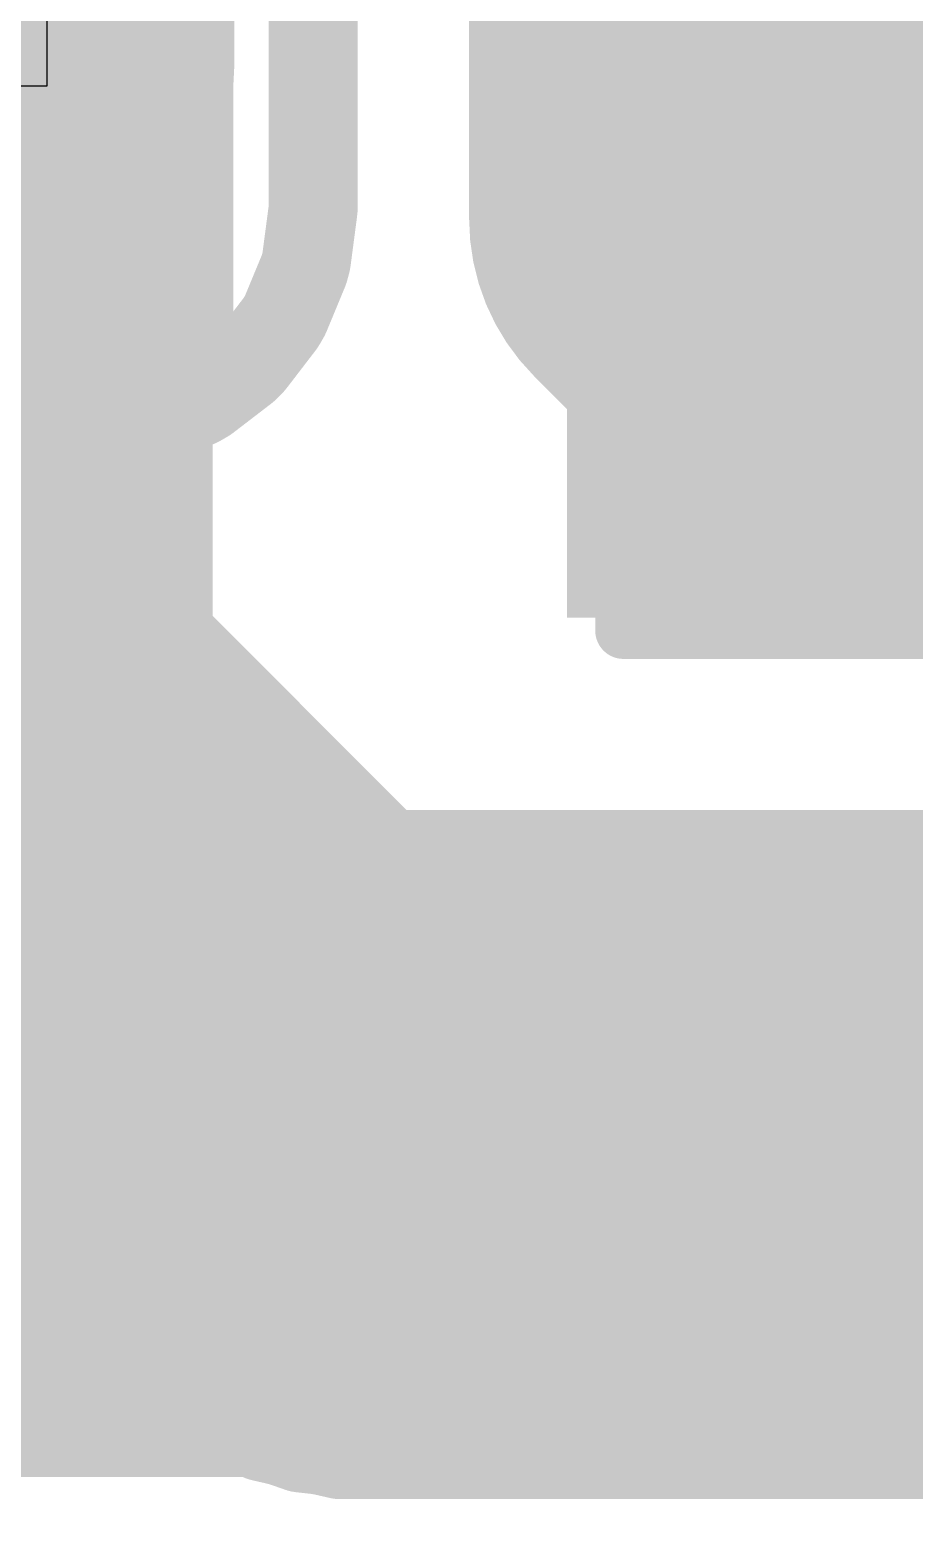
# Model space of a CAD drawing. Header units: inches. Extents: x 0 to 12.4, y -0.6 to 2.2.
# Drawn here: x 0.2575 to 0.3357, y 1.2235 to 1.355 of the extents above; entities that cross this region are included whole.
import ezdxf

# ---------------------------------------------------------------- set-up
doc = ezdxf.new("R2010")
doc.units = ezdxf.units.IN
doc.header["$MEASUREMENT"] = 0
for name, color, linetype in [('Dimension', 6, 'Continuous'), ('Top Layer', 1, 'Continuous'), ('Top Overlay', 2, 'Continuous'), ('Top Paste', 8, 'Continuous'), ('Top Solder', 216, 'Continuous')]:
    doc.layers.add(name, color=color, linetype=linetype)

# ---------------------------------------------------------------- blocks, each defined once
blk = doc.blocks.new('CAP_0603_65')
at = {"layer": 'Top Layer'}
for points in [[(-0.015, 0.0175), (-0.015, -0.0175), (-0.045, -0.0175), (-0.045, 0.0175)], [(0.045, 0.0175), (0.045, -0.0175), (0.015, -0.0175), (0.015, 0.0175)]]:
    blk.add_hatch(color=1, dxfattribs=at).paths.add_polyline_path(points)
at = {"layer": 'Top Paste'}
for points in [[(-0.015, 0.0175), (-0.015, -0.0175), (-0.045, -0.0175), (-0.045, 0.0175)], [(0.045, 0.0175), (0.045, -0.0175), (0.015, -0.0175), (0.015, 0.0175)]]:
    blk.add_hatch(color=8, dxfattribs=at).paths.add_polyline_path(points)
at = {"layer": 'Top Solder'}
for points in [[(-0.0126378, 0.0198622), (-0.0126378, -0.0198622), (-0.0473622, -0.0198622), (-0.0473622, 0.0198622)], [(0.0473622, 0.0198622), (0.0473622, -0.0198622), (0.0126378, -0.0198622), (0.0126378, 0.0198622)]]:
    blk.add_hatch(color=216, dxfattribs=at).paths.add_polyline_path(points)
at = {"layer": 'Top Overlay'}
for points in [[(-0.049, 0.021, 0.005, 0.005, 0), (-0.018, 0.021, 0.005, 0.005, 0)], [(-0.049, -0.021, 0.005, 0.005, 0), (-0.049, 0.021, 0.005, 0.005, 0)], [(0.018, 0.021, 0.005, 0.005, 0), (0.049, 0.021, 0.005, 0.005, 0)], [(0.049, -0.021, 0.005, 0.005, 0), (0.049, 0.021, 0.005, 0.005, 0)], [(-0.049, -0.021, 0.005, 0.005, 0), (-0.018, -0.021, 0.005, 0.005, 0)], [(0.018, -0.021, 0.005, 0.005, 0), (0.049, -0.021, 0.005, 0.005, 0)]]:
    blk.add_lwpolyline(points, format="xyseb", dxfattribs=at)
for points in [[(-0.05025, 0.021, 0.0025, 0.0025, 1), (-0.04775, 0.021, 0.0025, 0.0025, 1)], [(-0.05025, 0.021, 0.0025, 0.0025, 1), (-0.04775, 0.021, 0.0025, 0.0025, 1)], [(-0.01925, 0.021, 0.0025, 0.0025, 1), (-0.01675, 0.021, 0.0025, 0.0025, 1)], [(0.01675, 0.021, 0.0025, 0.0025, 1), (0.01925, 0.021, 0.0025, 0.0025, 1)], [(0.04775, 0.021, 0.0025, 0.0025, 1), (0.05025, 0.021, 0.0025, 0.0025, 1)], [(0.04775, 0.021, 0.0025, 0.0025, 1), (0.05025, 0.021, 0.0025, 0.0025, 1)], [(-0.05025, -0.021, 0.0025, 0.0025, 1), (-0.04775, -0.021, 0.0025, 0.0025, 1)], [(-0.05025, -0.021, 0.0025, 0.0025, 1), (-0.04775, -0.021, 0.0025, 0.0025, 1)], [(-0.01925, -0.021, 0.0025, 0.0025, 1), (-0.01675, -0.021, 0.0025, 0.0025, 1)], [(0.01675, -0.021, 0.0025, 0.0025, 1), (0.01925, -0.021, 0.0025, 0.0025, 1)], [(0.04775, -0.021, 0.0025, 0.0025, 1), (0.05025, -0.021, 0.0025, 0.0025, 1)], [(0.04775, -0.021, 0.0025, 0.0025, 1), (0.05025, -0.021, 0.0025, 0.0025, 1)]]:
    blk.add_lwpolyline(points, format="xyseb", close=True, dxfattribs=at)
blk = doc.blocks.new('C___1206_66')
at = {"layer": 'Top Layer'}
for points in [[(-0.08, 0.035), (-0.02, 0.035), (-0.02, -0.035), (-0.08, -0.035)], [(0.02, 0.035), (0.08, 0.035), (0.08, -0.035), (0.02, -0.035)]]:
    blk.add_hatch(color=1, dxfattribs=at).paths.add_polyline_path(points)
at = {"layer": 'Top Paste'}
for points in [[(-0.08, 0.035), (-0.02, 0.035), (-0.02, -0.035), (-0.08, -0.035)], [(0.02, 0.035), (0.08, 0.035), (0.08, -0.035), (0.02, -0.035)]]:
    blk.add_hatch(color=8, dxfattribs=at).paths.add_polyline_path(points)
at = {"layer": 'Top Solder'}
for points in [[(-0.084, 0.039), (-0.016, 0.039), (-0.016, -0.039), (-0.084, -0.039)], [(0.016, 0.039), (0.084, 0.039), (0.084, -0.039), (0.016, -0.039)]]:
    blk.add_hatch(color=216, dxfattribs=at).paths.add_polyline_path(points)
at = {"layer": 'Top Overlay'}
for points in [[(-0.024, 0.039, 0.005, 0.005, 0), (-0.084, 0.039, 0.005, 0.005, 0)], [(-0.084, 0.039, 0.005, 0.005, 0), (-0.084, -0.039, 0.005, 0.005, 0)], [(0.084, 0.039, 0.005, 0.005, 0), (0.024, 0.039, 0.005, 0.005, 0)], [(0.084, 0.039, 0.005, 0.005, 0), (0.084, -0.039, 0.005, 0.005, 0)], [(-0.024, -0.039, 0.005, 0.005, 0), (-0.084, -0.039, 0.005, 0.005, 0)], [(0.084, -0.039, 0.005, 0.005, 0), (0.024, -0.039, 0.005, 0.005, 0)]]:
    blk.add_lwpolyline(points, format="xyseb", dxfattribs=at)
for points in [[(-0.08525, 0.039, 0.0025, 0.0025, 1), (-0.08275, 0.039, 0.0025, 0.0025, 1)], [(-0.08525, 0.039, 0.0025, 0.0025, 1), (-0.08275, 0.039, 0.0025, 0.0025, 1)], [(-0.02525, 0.039, 0.0025, 0.0025, 1), (-0.02275, 0.039, 0.0025, 0.0025, 1)], [(0.02275, 0.039, 0.0025, 0.0025, 1), (0.02525, 0.039, 0.0025, 0.0025, 1)], [(0.08275, 0.039, 0.0025, 0.0025, 1), (0.08525, 0.039, 0.0025, 0.0025, 1)], [(0.08275, 0.039, 0.0025, 0.0025, 1), (0.08525, 0.039, 0.0025, 0.0025, 1)], [(-0.08525, -0.039, 0.0025, 0.0025, 1), (-0.08275, -0.039, 0.0025, 0.0025, 1)], [(-0.08525, -0.039, 0.0025, 0.0025, 1), (-0.08275, -0.039, 0.0025, 0.0025, 1)], [(-0.02525, -0.039, 0.0025, 0.0025, 1), (-0.02275, -0.039, 0.0025, 0.0025, 1)], [(0.02275, -0.039, 0.0025, 0.0025, 1), (0.02525, -0.039, 0.0025, 0.0025, 1)], [(0.08275, -0.039, 0.0025, 0.0025, 1), (0.08525, -0.039, 0.0025, 0.0025, 1)], [(0.08275, -0.039, 0.0025, 0.0025, 1), (0.08525, -0.039, 0.0025, 0.0025, 1)]]:
    blk.add_lwpolyline(points, format="xyseb", close=True, dxfattribs=at)

msp = doc.modelspace()

# ---------------------------------------------------------------- hatches: boundary and pattern name
at = {"layer": 'Top Layer'}
for points in [[(0.305, 1.303), (0.374, 1.303), (0.374, 1.491), (0.305, 1.491)], [(0.234315, 1.227), (0.542, 1.227), (0.542, 1.286), (0.234315, 1.286)]]:
    msp.add_hatch(color=1, dxfattribs=at).paths.add_polyline_path(points)

# ---------------------------------------------------------------- linework, layer by layer
at = {"layer": 'Dimension'}
for points in [[(0.3160376, 1.3382643, 0.0393701, 0.0393701, 0), (0.3160376, 1.4238943, 0.0393701, 0.0393701, 0)], [(0.2500927, 1.3510596, 0.0393701, 0.0393701, 0), (0.2500927, 1.3855084, 0.0393701, 0.0393701, 0)], [(0.282573, 1.3394396, 0.007874, 0.007874, 0), (0.282573, 1.3898918, 0.007874, 0.007874, 0)], [(0.2500927, 1.2988943, 0.0393701, 0.0393701, 0), (0.2500927, 1.3510596, 0.0393701, 0.0393701, 0)], [(0.3160376, 1.3382643, 0.0393701, 0.0393701, 0), (0.3189903, 1.3353116, 0.0393701, 0.0393701, 0)], [(0.2825481, 1.3390593, 0.007874, 0.007874, 0), (0.282573, 1.3394396, 0.007874, 0.007874, 0)], [(0.2819523, 1.334534, 0.007874, 0.007874, 0), (0.2825481, 1.3390593, 0.007874, 0.007874, 0)], [(0.2817554, 1.3337993, 0.007874, 0.007874, 0), (0.2819523, 1.334534, 0.007874, 0.007874, 0)], [(0.2800825, 1.3297605, 0.007874, 0.007874, 0), (0.2817554, 1.3337993, 0.007874, 0.007874, 0)], [(0.2770408, 1.3256335, 0.007874, 0.007874, 0), (0.2797022, 1.3291018, 0.007874, 0.007874, 0)], [(0.2797022, 1.3291018, 0.007874, 0.007874, 0), (0.2800825, 1.3297605, 0.007874, 0.007874, 0)], [(0.2730347, 1.3224343, 0.007874, 0.007874, 0), (0.2765031, 1.3250957, 0.007874, 0.007874, 0)], [(0.2765031, 1.3250957, 0.007874, 0.007874, 0), (0.2770408, 1.3256335, 0.007874, 0.007874, 0)], [(0.2683372, 1.3203811, 0.007874, 0.007874, 0), (0.2723761, 1.3220541, 0.007874, 0.007874, 0)], [(0.2723761, 1.3220541, 0.007874, 0.007874, 0), (0.2730347, 1.3224343, 0.007874, 0.007874, 0)], [(0.2512679, 1.3195635, 0.007874, 0.007874, 0), (0.262697, 1.3195635, 0.007874, 0.007874, 0)], [(0.262697, 1.3195635, 0.007874, 0.007874, 0), (0.2630772, 1.3195885, 0.007874, 0.007874, 0)], [(0.2630772, 1.3195885, 0.007874, 0.007874, 0), (0.2676026, 1.3201843, 0.007874, 0.007874, 0)], [(0.2676026, 1.3201843, 0.007874, 0.007874, 0), (0.2683372, 1.3203811, 0.007874, 0.007874, 0)], [(0.2500927, 1.2988943, 0.0393701, 0.0393701, 0), (0.2884785, 1.2605084, 0.0393701, 0.0393701, 0)], [(0.2265562, 1.2778607, 0.007874, 0.007874, 0), (0.2636826, 1.2407344, 0.007874, 0.007874, 0)], [(0.2884785, 1.2605084, 0.0393701, 0.0393701, 0), (0.3554076, 1.2605084, 0.0393701, 0.0393701, 0)], [(0.3554076, 1.2605084, 0.0393701, 0.0393701, 0), (0.4257817, 1.1901344, 0.0393701, 0.0393701, 0)], [(0.2636826, 1.2407343, 0.007874, 0.007874, 0), (0.2636826, 1.2407344, 0.007874, 0.007874, 0)], [(0.2636826, 1.2407343, 0.007874, 0.007874, 0), (0.2687044, 1.2357125, 0.007874, 0.007874, 0)], [(0.2687044, 1.2357125, 0.007874, 0.007874, 0), (0.2689365, 1.2355667, 0.007874, 0.007874, 0)], [(0.2689365, 1.2355667, 0.007874, 0.007874, 0), (0.2699802, 1.2349109, 0.007874, 0.007874, 0)], [(0.2699802, 1.2349109, 0.007874, 0.007874, 0), (0.2704267, 1.2345941, 0.007874, 0.007874, 0)], [(0.2704267, 1.2345941, 0.007874, 0.007874, 0), (0.271605, 1.2336545, 0.007874, 0.007874, 0)], [(0.271605, 1.2336545, 0.007874, 0.007874, 0), (0.271852, 1.2335355, 0.007874, 0.007874, 0)], [(0.271852, 1.2335355, 0.007874, 0.007874, 0), (0.2718521, 1.2335354, 0.007874, 0.007874, 0)], [(0.2718521, 1.2335354, 0.007874, 0.007874, 0), (0.2729626, 1.2330007, 0.007874, 0.007874, 0)], [(0.2729626, 1.2330007, 0.007874, 0.007874, 0), (0.2734417, 1.2327359, 0.007874, 0.007874, 0)], [(0.2734417, 1.2327359, 0.007874, 0.007874, 0), (0.2747178, 1.2319341, 0.007874, 0.007874, 0)], [(0.2747178, 1.2319341, 0.007874, 0.007874, 0), (0.2749764, 1.2318436, 0.007874, 0.007874, 0)], [(0.2749764, 1.2318436, 0.007874, 0.007874, 0), (0.2749765, 1.2318435, 0.007874, 0.007874, 0)], [(0.2749765, 1.2318435, 0.007874, 0.007874, 0), (0.2761402, 1.2314363, 0.007874, 0.007874, 0)], [(0.2761402, 1.2314363, 0.007874, 0.007874, 0), (0.2766455, 1.231227, 0.007874, 0.007874, 0)], [(0.2766455, 1.231227, 0.007874, 0.007874, 0), (0.2780037, 1.230573, 0.007874, 0.007874, 0)], [(0.2780037, 1.230573, 0.007874, 0.007874, 0), (0.2794732, 1.2302376, 0.007874, 0.007874, 0)], [(0.2794732, 1.2302376, 0.007874, 0.007874, 0), (0.2799987, 1.2300862, 0.007874, 0.007874, 0)], [(0.2799987, 1.2300862, 0.007874, 0.007874, 0), (0.2811624, 1.229679, 0.007874, 0.007874, 0)], [(0.2811624, 1.229679, 0.007874, 0.007874, 0), (0.2811626, 1.2296789, 0.007874, 0.007874, 0)], [(0.2811626, 1.2296789, 0.007874, 0.007874, 0), (0.2814212, 1.2295884, 0.007874, 0.007874, 0)], [(0.2814212, 1.2295884, 0.007874, 0.007874, 0), (0.2829186, 1.2294197, 0.007874, 0.007874, 0)], [(0.2829186, 1.2294197, 0.007874, 0.007874, 0), (0.2834582, 1.2293281, 0.007874, 0.007874, 0)], [(0.2834582, 1.2293281, 0.007874, 0.007874, 0), (0.2849276, 1.2289927, 0.007874, 0.007874, 0)], [(0.2849276, 1.2289927, 0.007874, 0.007874, 0), (0.2867087, 1.2289927, 0.007874, 0.007874, 0)], [(0.2867087, 1.2289927, 0.007874, 0.007874, 0), (0.2920294, 1.2289927, 0.007874, 0.007874, 0)], [(0.2920294, 1.2289927, 0.007874, 0.007874, 0), (0.3403313, 1.2289927, 0.007874, 0.007874, 0)]]:
    msp.add_lwpolyline(points, format="xyseb", dxfattribs=at)
for points in [[(0.2402502, 1.3510596, 0.019685, 0.019685, 1), (0.2599352, 1.3510596, 0.019685, 0.019685, 1)], [(0.2402502, 1.3510596, 0.019685, 0.019685, 1), (0.2599352, 1.3510596, 0.019685, 0.019685, 1)], [(0.3061951, 1.3382643, 0.019685, 0.019685, 1), (0.3258801, 1.3382643, 0.019685, 0.019685, 1)], [(0.3061951, 1.3382643, 0.019685, 0.019685, 1), (0.3258801, 1.3382643, 0.019685, 0.019685, 1)], [(0.3091478, 1.3353116, 0.019685, 0.019685, 1), (0.3288328, 1.3353116, 0.019685, 0.019685, 1)], [(0.2806045, 1.3394396, 0.003937, 0.003937, 1), (0.2845415, 1.3394396, 0.003937, 0.003937, 1)], [(0.2806045, 1.3394396, 0.003937, 0.003937, 1), (0.2845415, 1.3394396, 0.003937, 0.003937, 1)], [(0.2805796, 1.3390593, 0.003937, 0.003937, 1), (0.2845166, 1.3390593, 0.003937, 0.003937, 1)], [(0.2805796, 1.3390593, 0.003937, 0.003937, 1), (0.2845166, 1.3390593, 0.003937, 0.003937, 1)], [(0.2799838, 1.334534, 0.003937, 0.003937, 1), (0.2839208, 1.334534, 0.003937, 0.003937, 1)], [(0.2799838, 1.334534, 0.003937, 0.003937, 1), (0.2839208, 1.334534, 0.003937, 0.003937, 1)], [(0.2797869, 1.3337993, 0.003937, 0.003937, 1), (0.2837239, 1.3337993, 0.003937, 0.003937, 1)], [(0.2797869, 1.3337993, 0.003937, 0.003937, 1), (0.2837239, 1.3337993, 0.003937, 0.003937, 1)], [(0.2777337, 1.3291018, 0.003937, 0.003937, 1), (0.2816707, 1.3291018, 0.003937, 0.003937, 1)], [(0.2777337, 1.3291018, 0.003937, 0.003937, 1), (0.2816707, 1.3291018, 0.003937, 0.003937, 1)], [(0.278114, 1.3297605, 0.003937, 0.003937, 1), (0.282051, 1.3297605, 0.003937, 0.003937, 1)], [(0.278114, 1.3297605, 0.003937, 0.003937, 1), (0.282051, 1.3297605, 0.003937, 0.003937, 1)], [(0.2745346, 1.3250957, 0.003937, 0.003937, 1), (0.2784716, 1.3250957, 0.003937, 0.003937, 1)], [(0.2745346, 1.3250957, 0.003937, 0.003937, 1), (0.2784716, 1.3250957, 0.003937, 0.003937, 1)], [(0.2750723, 1.3256335, 0.003937, 0.003937, 1), (0.2790093, 1.3256335, 0.003937, 0.003937, 1)], [(0.2750723, 1.3256335, 0.003937, 0.003937, 1), (0.2790093, 1.3256335, 0.003937, 0.003937, 1)], [(0.2704076, 1.3220541, 0.003937, 0.003937, 1), (0.2743446, 1.3220541, 0.003937, 0.003937, 1)], [(0.2704076, 1.3220541, 0.003937, 0.003937, 1), (0.2743446, 1.3220541, 0.003937, 0.003937, 1)], [(0.2710662, 1.3224343, 0.003937, 0.003937, 1), (0.2750032, 1.3224343, 0.003937, 0.003937, 1)], [(0.2710662, 1.3224343, 0.003937, 0.003937, 1), (0.2750032, 1.3224343, 0.003937, 0.003937, 1)], [(0.2607285, 1.3195635, 0.003937, 0.003937, 1), (0.2646655, 1.3195635, 0.003937, 0.003937, 1)], [(0.2607285, 1.3195635, 0.003937, 0.003937, 1), (0.2646655, 1.3195635, 0.003937, 0.003937, 1)], [(0.2611087, 1.3195885, 0.003937, 0.003937, 1), (0.2650457, 1.3195885, 0.003937, 0.003937, 1)], [(0.2611087, 1.3195885, 0.003937, 0.003937, 1), (0.2650457, 1.3195885, 0.003937, 0.003937, 1)], [(0.2656341, 1.3201843, 0.003937, 0.003937, 1), (0.2695711, 1.3201843, 0.003937, 0.003937, 1)], [(0.2656341, 1.3201843, 0.003937, 0.003937, 1), (0.2695711, 1.3201843, 0.003937, 0.003937, 1)], [(0.2663687, 1.3203811, 0.003937, 0.003937, 1), (0.2703057, 1.3203811, 0.003937, 0.003937, 1)], [(0.2663687, 1.3203811, 0.003937, 0.003937, 1), (0.2703057, 1.3203811, 0.003937, 0.003937, 1)], [(0.2402502, 1.2988943, 0.019685, 0.019685, 1), (0.2599352, 1.2988943, 0.019685, 0.019685, 1)], [(0.2402502, 1.2988943, 0.019685, 0.019685, 1), (0.2599352, 1.2988943, 0.019685, 0.019685, 1)], [(0.278636, 1.2605084, 0.019685, 0.019685, 1), (0.298321, 1.2605084, 0.019685, 0.019685, 1)], [(0.278636, 1.2605084, 0.019685, 0.019685, 1), (0.298321, 1.2605084, 0.019685, 0.019685, 1)], [(0.2617141, 1.2407344, 0.003937, 0.003937, 1), (0.2656511, 1.2407344, 0.003937, 0.003937, 1)], [(0.2617141, 1.2407344, 0.003937, 0.003937, 1), (0.2656511, 1.2407344, 0.003937, 0.003937, 1)], [(0.2617141, 1.2407343, 0.003937, 0.003937, 1), (0.2656511, 1.2407343, 0.003937, 0.003937, 1)], [(0.2617141, 1.2407343, 0.003937, 0.003937, 1), (0.2656511, 1.2407343, 0.003937, 0.003937, 1)], [(0.2667359, 1.2357125, 0.003937, 0.003937, 1), (0.2706729, 1.2357125, 0.003937, 0.003937, 1)], [(0.2667359, 1.2357125, 0.003937, 0.003937, 1), (0.2706729, 1.2357125, 0.003937, 0.003937, 1)], [(0.266968, 1.2355667, 0.003937, 0.003937, 1), (0.270905, 1.2355667, 0.003937, 0.003937, 1)], [(0.266968, 1.2355667, 0.003937, 0.003937, 1), (0.270905, 1.2355667, 0.003937, 0.003937, 1)], [(0.2680117, 1.2349109, 0.003937, 0.003937, 1), (0.2719487, 1.2349109, 0.003937, 0.003937, 1)], [(0.2680117, 1.2349109, 0.003937, 0.003937, 1), (0.2719487, 1.2349109, 0.003937, 0.003937, 1)], [(0.2684582, 1.2345941, 0.003937, 0.003937, 1), (0.2723952, 1.2345941, 0.003937, 0.003937, 1)], [(0.2684582, 1.2345941, 0.003937, 0.003937, 1), (0.2723952, 1.2345941, 0.003937, 0.003937, 1)], [(0.2696365, 1.2336545, 0.003937, 0.003937, 1), (0.2735735, 1.2336545, 0.003937, 0.003937, 1)], [(0.2696365, 1.2336545, 0.003937, 0.003937, 1), (0.2735735, 1.2336545, 0.003937, 0.003937, 1)], [(0.2698835, 1.2335355, 0.003937, 0.003937, 1), (0.2738205, 1.2335355, 0.003937, 0.003937, 1)], [(0.2698835, 1.2335355, 0.003937, 0.003937, 1), (0.2738205, 1.2335355, 0.003937, 0.003937, 1)], [(0.2698836, 1.2335354, 0.003937, 0.003937, 1), (0.2738206, 1.2335354, 0.003937, 0.003937, 1)], [(0.2698836, 1.2335354, 0.003937, 0.003937, 1), (0.2738206, 1.2335354, 0.003937, 0.003937, 1)], [(0.2709941, 1.2330007, 0.003937, 0.003937, 1), (0.2749311, 1.2330007, 0.003937, 0.003937, 1)], [(0.2709941, 1.2330007, 0.003937, 0.003937, 1), (0.2749311, 1.2330007, 0.003937, 0.003937, 1)], [(0.2714732, 1.2327359, 0.003937, 0.003937, 1), (0.2754102, 1.2327359, 0.003937, 0.003937, 1)], [(0.2714732, 1.2327359, 0.003937, 0.003937, 1), (0.2754102, 1.2327359, 0.003937, 0.003937, 1)], [(0.2727493, 1.2319341, 0.003937, 0.003937, 1), (0.2766863, 1.2319341, 0.003937, 0.003937, 1)], [(0.2727493, 1.2319341, 0.003937, 0.003937, 1), (0.2766863, 1.2319341, 0.003937, 0.003937, 1)], [(0.2730079, 1.2318436, 0.003937, 0.003937, 1), (0.2769449, 1.2318436, 0.003937, 0.003937, 1)], [(0.2730079, 1.2318436, 0.003937, 0.003937, 1), (0.2769449, 1.2318436, 0.003937, 0.003937, 1)], [(0.273008, 1.2318435, 0.003937, 0.003937, 1), (0.276945, 1.2318435, 0.003937, 0.003937, 1)], [(0.273008, 1.2318435, 0.003937, 0.003937, 1), (0.276945, 1.2318435, 0.003937, 0.003937, 1)], [(0.2741717, 1.2314363, 0.003937, 0.003937, 1), (0.2781087, 1.2314363, 0.003937, 0.003937, 1)], [(0.2741717, 1.2314363, 0.003937, 0.003937, 1), (0.2781087, 1.2314363, 0.003937, 0.003937, 1)], [(0.274677, 1.231227, 0.003937, 0.003937, 1), (0.278614, 1.231227, 0.003937, 0.003937, 1)], [(0.274677, 1.231227, 0.003937, 0.003937, 1), (0.278614, 1.231227, 0.003937, 0.003937, 1)], [(0.2760352, 1.230573, 0.003937, 0.003937, 1), (0.2799722, 1.230573, 0.003937, 0.003937, 1)], [(0.2760352, 1.230573, 0.003937, 0.003937, 1), (0.2799722, 1.230573, 0.003937, 0.003937, 1)], [(0.2775047, 1.2302376, 0.003937, 0.003937, 1), (0.2814417, 1.2302376, 0.003937, 0.003937, 1)], [(0.2775047, 1.2302376, 0.003937, 0.003937, 1), (0.2814417, 1.2302376, 0.003937, 0.003937, 1)], [(0.2780302, 1.2300862, 0.003937, 0.003937, 1), (0.2819672, 1.2300862, 0.003937, 0.003937, 1)], [(0.2780302, 1.2300862, 0.003937, 0.003937, 1), (0.2819672, 1.2300862, 0.003937, 0.003937, 1)], [(0.2791939, 1.229679, 0.003937, 0.003937, 1), (0.2831309, 1.229679, 0.003937, 0.003937, 1)], [(0.2791939, 1.229679, 0.003937, 0.003937, 1), (0.2831309, 1.229679, 0.003937, 0.003937, 1)], [(0.2791941, 1.2296789, 0.003937, 0.003937, 1), (0.2831311, 1.2296789, 0.003937, 0.003937, 1)], [(0.2791941, 1.2296789, 0.003937, 0.003937, 1), (0.2831311, 1.2296789, 0.003937, 0.003937, 1)], [(0.2794527, 1.2295884, 0.003937, 0.003937, 1), (0.2833897, 1.2295884, 0.003937, 0.003937, 1)], [(0.2794527, 1.2295884, 0.003937, 0.003937, 1), (0.2833897, 1.2295884, 0.003937, 0.003937, 1)], [(0.2809501, 1.2294197, 0.003937, 0.003937, 1), (0.2848871, 1.2294197, 0.003937, 0.003937, 1)], [(0.2809501, 1.2294197, 0.003937, 0.003937, 1), (0.2848871, 1.2294197, 0.003937, 0.003937, 1)], [(0.2814897, 1.2293281, 0.003937, 0.003937, 1), (0.2854267, 1.2293281, 0.003937, 0.003937, 1)], [(0.2814897, 1.2293281, 0.003937, 0.003937, 1), (0.2854267, 1.2293281, 0.003937, 0.003937, 1)], [(0.2829591, 1.2289927, 0.003937, 0.003937, 1), (0.2868961, 1.2289927, 0.003937, 0.003937, 1)], [(0.2829591, 1.2289927, 0.003937, 0.003937, 1), (0.2868961, 1.2289927, 0.003937, 0.003937, 1)], [(0.2847402, 1.2289927, 0.003937, 0.003937, 1), (0.2886772, 1.2289927, 0.003937, 0.003937, 1)], [(0.2847402, 1.2289927, 0.003937, 0.003937, 1), (0.2886772, 1.2289927, 0.003937, 0.003937, 1)], [(0.2900609, 1.2289927, 0.003937, 0.003937, 1), (0.2939979, 1.2289927, 0.003937, 0.003937, 1)], [(0.2900609, 1.2289927, 0.003937, 0.003937, 1), (0.2939979, 1.2289927, 0.003937, 0.003937, 1)]]:
    msp.add_lwpolyline(points, format="xyseb", close=True, dxfattribs=at)
at = {"layer": 'Top Layer'}
for p, q in [((0.2589999, 1.3775), (0.2589999, 1.3499999)), ((0.2589999, 1.3499999), (0.2489999, 1.3499999))]:
    msp.add_line(p, q, dxfattribs=at)
for points in [[(0.2559055, 1.3519055, 0.0393701, 0.0393701, 0), (0.2559055, 1.4554134, 0.0393701, 0.0393701, 0)], [(0.254, 1.2690625, 0.0393701, 0.0393701, 0), (0.254, 1.35, 0.0393701, 0.0393701, 0)]]:
    msp.add_lwpolyline(points, format="xyseb", dxfattribs=at)
for points in [[(0.246063, 1.3519055, 0.019685, 0.019685, 1), (0.265748, 1.3519055, 0.019685, 0.019685, 1)], [(0.2441575, 1.35, 0.019685, 0.019685, 1), (0.2638425, 1.35, 0.019685, 0.019685, 1)], [(0.2441575, 1.2690625, 0.019685, 0.019685, 1), (0.2638425, 1.2690625, 0.019685, 0.019685, 1)]]:
    msp.add_lwpolyline(points, format="xyseb", close=True, dxfattribs=at)

# ---------------------------------------------------------------- block references
at = {"rotation": 180}
msp.add_blockref('C___1206_66', (0.3940079, 1.3408582), dxfattribs=at)
msp.add_blockref('CAP_0603_65', (0.224, 1.35))

doc.saveas('drawing.dxf')
